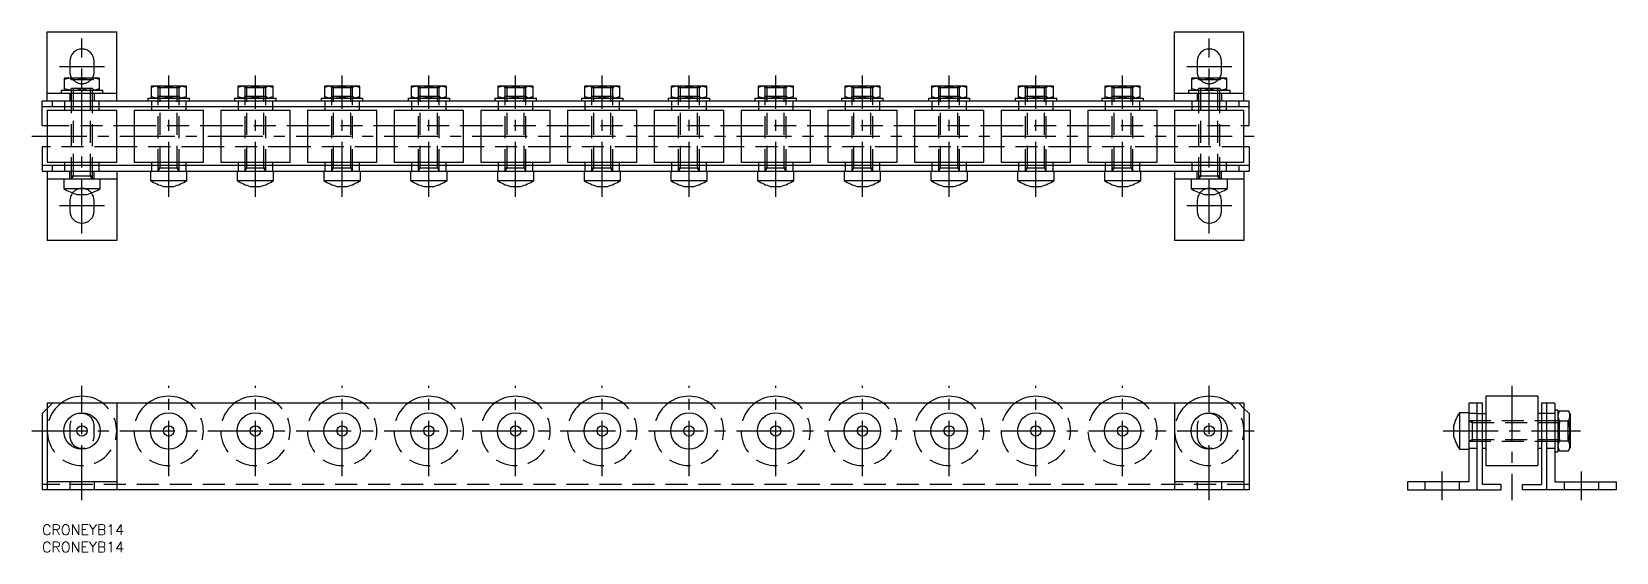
# Model space of a CAD drawing. Extents: x -3 to 454, y -8 to 142.
import ezdxf

# ---------------------------------------------------------------- set-up
doc = ezdxf.new("R2010")
doc.units = 0
doc.header["$LTSCALE"] = 0.5
doc.linetypes.add('CENTER', pattern=[50.8, 31.75, -6.35, 6.35, -6.35])
doc.linetypes.add('DASHED', pattern=[19.05, 12.7, -6.35])
for name, color, linetype in [('MSM_CENTER', 1, 'CENTER'), ('MSM_CONTINUOUS', 7, 'CONTINUOUS'), ('MSM_DASHED', 4, 'DASHED'), ('MSM_PART_NUMBER', 7, 'CONTINUOUS')]:
    doc.layers.add(name, color=color, linetype=linetype)
doc.styles.get("Standard").update_dxf_attribs({"font": 'txt.shx', "height": 3, "bigfont": 'bigfont.shx'})

# ---------------------------------------------------------------- blocks, each defined once
blk = doc.blocks.new('*U45')
at = {"layer": 'MSM_PART_NUMBER'}
blk.add_text('CRONEYB14', height=3, dxfattribs=at).set_placement((0, -3))
blk = doc.blocks.new('*U46')
at = {"layer": 'MSM_PART_NUMBER'}
blk.add_text('CRONEYB14', height=3, dxfattribs=at).set_placement((0, -8))

msp = doc.modelspace()

# ---------------------------------------------------------------- linework, layer by layer
at = {"layer": 'MSM_CENTER'}
for p, q in [((11.5, 83.91), (11.5, 140.11)), ((336.5, 83.91), (336.5, 140.11)), ((5, 132.11), (18, 132.11)), ((36.5, 94.51), (36.5, 129.51)), ((61.5, 94.51), (61.5, 129.51)), ((86.5, 94.51), (86.5, 129.51)), ((111.5, 94.51), (111.5, 129.51)), ((136.5, 94.51), (136.5, 129.51)), ((161.5, 94.51), (161.5, 129.51)), ((186.5, 94.51), (186.5, 129.51)), ((211.5, 94.51), (211.5, 129.51)), ((236.5, 94.51), (236.5, 129.51)), ((261.5, 94.51), (261.5, 129.51)), ((286.5, 94.51), (286.5, 129.51)), ((311.5, 94.51), (311.5, 129.51)), ((330, 132.11), (343, 132.11)), ((-3, 112.01), (351, 112.01)), ((18, 91.91), (5, 91.91)), ((343, 91.91), (330, 91.91)), ((11.5, 7), (11.5, 40)), ((36.5, 14), (36.5, 40)), ((61.5, 14), (61.5, 40)), ((86.5, 14), (86.5, 40)), ((111.5, 14), (111.5, 40)), ((136.5, 14), (136.5, 40)), ((161.5, 14), (161.5, 40)), ((186.5, 14), (186.5, 40)), ((211.5, 14), (211.5, 40)), ((236.5, 14), (236.5, 40)), ((261.5, 14), (261.5, 40)), ((286.5, 14), (286.5, 40)), ((311.5, 14), (311.5, 40)), ((336.5, 7), (336.5, 40)), ((423.74, 40), (423.74, 7)), ((-3, 27), (351, 27)), ((403.94, 27), (443.54, 27)), ((403.64, 7), (403.64, 15.3)), ((443.84, 7), (443.84, 15.3))]:
    msp.add_line(p, q, dxfattribs=at)
at = {"layer": 'MSM_CONTINUOUS'}
for p, q in [((1.5, 122.11), (1.5, 142.11)), ((1.5, 142.11), (21.5, 142.11)), ((21.5, 122.11), (21.5, 142.11)), ((326.5, 122.11), (326.5, 142.11)), ((326.5, 142.11), (346.5, 142.11)), ((346.5, 122.11), (346.5, 142.11)), ((8, 133.61), (8, 130.61)), ((15, 130.61), (15, 133.61)), ((333, 133.61), (333, 130.61)), ((340, 130.61), (340, 133.61)), ((6.6, 128.81), (6.5, 128.75)), ((6.5, 125.27), (6.5, 128.75)), ((6.6, 128.81), (16.4, 128.81)), ((11.5, 125.72), (11.5, 128.31)), ((16.5, 128.75), (16.4, 128.81)), ((16.5, 128.75), (16.5, 125.27)), ((331.6, 128.81), (331.5, 128.75)), ((331.5, 125.27), (331.5, 128.75)), ((331.6, 128.81), (341.4, 128.81)), ((336.5, 125.72), (336.5, 128.31)), ((341.5, 128.75), (341.4, 128.81)), ((341.5, 128.75), (341.5, 125.27)), ((1.5, 124.41), (21.5, 124.41)), ((5.5, 125.21), (5.5, 124.41)), ((5.5, 125.21), (17.5, 125.21)), ((6.5, 125.27), (6.6, 125.21)), ((16.4, 125.21), (16.5, 125.27)), ((17.5, 124.41), (17.5, 125.21)), ((31.6, 126.51), (31.5, 126.45)), ((31.5, 122.97), (31.5, 126.45)), ((31.6, 126.51), (41.4, 126.51)), ((36.5, 123.42), (36.5, 126.01)), ((41.5, 126.45), (41.4, 126.51)), ((41.5, 126.45), (41.5, 122.97)), ((56.6, 126.51), (56.5, 126.45)), ((56.5, 122.97), (56.5, 126.45)), ((56.6, 126.51), (66.4, 126.51)), ((61.5, 123.42), (61.5, 126.01)), ((66.5, 126.45), (66.4, 126.51)), ((66.5, 126.45), (66.5, 122.97)), ((81.6, 126.51), (81.5, 126.45)), ((81.5, 122.97), (81.5, 126.45)), ((81.6, 126.51), (91.4, 126.51)), ((86.5, 123.42), (86.5, 126.01)), ((91.5, 126.45), (91.4, 126.51)), ((91.5, 126.45), (91.5, 122.97)), ((106.6, 126.51), (106.5, 126.45)), ((106.5, 122.97), (106.5, 126.45)), ((106.6, 126.51), (116.4, 126.51)), ((111.5, 123.42), (111.5, 126.01)), ((116.5, 126.45), (116.4, 126.51)), ((116.5, 126.45), (116.5, 122.97)), ((131.6, 126.51), (131.5, 126.45)), ((131.5, 122.97), (131.5, 126.45)), ((131.6, 126.51), (141.4, 126.51)), ((136.5, 123.42), (136.5, 126.01)), ((141.5, 126.45), (141.4, 126.51)), ((141.5, 126.45), (141.5, 122.97)), ((156.6, 126.51), (156.5, 126.45)), ((156.5, 122.97), (156.5, 126.45)), ((156.6, 126.51), (166.4, 126.51)), ((161.5, 123.42), (161.5, 126.01)), ((166.5, 126.45), (166.4, 126.51)), ((166.5, 126.45), (166.5, 122.97)), ((181.6, 126.51), (181.5, 126.45)), ((181.5, 122.97), (181.5, 126.45)), ((181.6, 126.51), (191.4, 126.51)), ((186.5, 123.42), (186.5, 126.01)), ((191.5, 126.45), (191.4, 126.51)), ((191.5, 126.45), (191.5, 122.97)), ((206.6, 126.51), (206.5, 126.45)), ((206.5, 122.97), (206.5, 126.45)), ((206.6, 126.51), (216.4, 126.51)), ((211.5, 123.42), (211.5, 126.01)), ((216.5, 126.45), (216.4, 126.51)), ((216.5, 126.45), (216.5, 122.97)), ((231.6, 126.51), (231.5, 126.45)), ((231.5, 122.97), (231.5, 126.45)), ((231.6, 126.51), (241.4, 126.51)), ((236.5, 123.42), (236.5, 126.01)), ((241.5, 126.45), (241.4, 126.51)), ((241.5, 126.45), (241.5, 122.97)), ((256.6, 126.51), (256.5, 126.45)), ((256.5, 122.97), (256.5, 126.45)), ((256.6, 126.51), (266.4, 126.51)), ((261.5, 123.42), (261.5, 126.01)), ((266.5, 126.45), (266.4, 126.51)), ((266.5, 126.45), (266.5, 122.97)), ((281.6, 126.51), (281.5, 126.45)), ((281.5, 122.97), (281.5, 126.45)), ((281.6, 126.51), (291.4, 126.51)), ((286.5, 123.42), (286.5, 126.01)), ((291.5, 126.45), (291.4, 126.51)), ((291.5, 126.45), (291.5, 122.97)), ((306.6, 126.51), (306.5, 126.45)), ((306.5, 122.97), (306.5, 126.45)), ((306.6, 126.51), (316.4, 126.51)), ((311.5, 123.42), (311.5, 126.01)), ((316.5, 126.45), (316.4, 126.51)), ((316.5, 126.45), (316.5, 122.97)), ((326.5, 124.41), (346.5, 124.41)), ((330.5, 125.21), (330.5, 124.41)), ((330.5, 125.21), (342.5, 125.21)), ((331.5, 125.27), (331.6, 125.21)), ((341.4, 125.21), (341.5, 125.27)), ((342.5, 124.41), (342.5, 125.21)), ((0, 115.11), (0, 122.11)), ((348, 122.11), (0, 122.11)), ((0, 120.51), (348, 120.51)), ((1.5, 119.51), (1.5, 104.51)), ((1.5, 119.51), (21.5, 119.51)), ((3, 120.51), (3, 122.11)), ((6.5, 120.51), (6.5, 119.51)), ((16.5, 119.51), (16.5, 120.51)), ((21.5, 104.51), (21.5, 119.51)), ((26.5, 119.51), (26.5, 104.51)), ((26.5, 119.51), (46.5, 119.51)), ((30.5, 122.91), (30.5, 122.11)), ((30.5, 122.91), (42.5, 122.91)), ((31.5, 122.97), (31.6, 122.91)), ((31.5, 120.51), (31.5, 119.51)), ((41.4, 122.91), (41.5, 122.97)), ((41.5, 119.51), (41.5, 120.51)), ((42.5, 122.11), (42.5, 122.91)), ((46.5, 104.51), (46.5, 119.51)), ((51.5, 119.51), (51.5, 104.51)), ((51.5, 119.51), (71.5, 119.51)), ((55.5, 122.91), (55.5, 122.11)), ((55.5, 122.91), (67.5, 122.91)), ((56.5, 122.97), (56.6, 122.91)), ((56.5, 120.51), (56.5, 119.51)), ((66.4, 122.91), (66.5, 122.97)), ((66.5, 119.51), (66.5, 120.51)), ((67.5, 122.11), (67.5, 122.91)), ((71.5, 104.51), (71.5, 119.51)), ((76.5, 119.51), (76.5, 104.51)), ((76.5, 119.51), (96.5, 119.51)), ((80.5, 122.91), (80.5, 122.11)), ((80.5, 122.91), (92.5, 122.91)), ((81.5, 122.97), (81.6, 122.91)), ((81.5, 120.51), (81.5, 119.51)), ((91.4, 122.91), (91.5, 122.97)), ((91.5, 119.51), (91.5, 120.51)), ((92.5, 122.11), (92.5, 122.91)), ((96.5, 104.51), (96.5, 119.51)), ((101.5, 119.51), (101.5, 104.51)), ((101.5, 119.51), (121.5, 119.51)), ((105.5, 122.91), (105.5, 122.11)), ((105.5, 122.91), (117.5, 122.91)), ((106.5, 122.97), (106.6, 122.91)), ((106.5, 120.51), (106.5, 119.51)), ((116.4, 122.91), (116.5, 122.97)), ((116.5, 119.51), (116.5, 120.51)), ((117.5, 122.11), (117.5, 122.91)), ((121.5, 104.51), (121.5, 119.51)), ((126.5, 119.51), (126.5, 104.51)), ((126.5, 119.51), (146.5, 119.51)), ((130.5, 122.91), (130.5, 122.11)), ((130.5, 122.91), (142.5, 122.91)), ((131.5, 122.97), (131.6, 122.91)), ((131.5, 120.51), (131.5, 119.51)), ((141.4, 122.91), (141.5, 122.97)), ((141.5, 119.51), (141.5, 120.51)), ((142.5, 122.11), (142.5, 122.91)), ((146.5, 104.51), (146.5, 119.51)), ((151.5, 119.51), (151.5, 104.51)), ((151.5, 119.51), (171.5, 119.51)), ((155.5, 122.91), (155.5, 122.11)), ((155.5, 122.91), (167.5, 122.91)), ((156.5, 122.97), (156.6, 122.91)), ((156.5, 120.51), (156.5, 119.51)), ((166.4, 122.91), (166.5, 122.97)), ((166.5, 119.51), (166.5, 120.51)), ((167.5, 122.11), (167.5, 122.91)), ((171.5, 104.51), (171.5, 119.51)), ((176.5, 119.51), (176.5, 104.51)), ((176.5, 119.51), (196.5, 119.51)), ((180.5, 122.91), (180.5, 122.11)), ((180.5, 122.91), (192.5, 122.91)), ((181.5, 122.97), (181.6, 122.91)), ((181.5, 120.51), (181.5, 119.51)), ((191.4, 122.91), (191.5, 122.97)), ((191.5, 119.51), (191.5, 120.51)), ((192.5, 122.11), (192.5, 122.91)), ((196.5, 104.51), (196.5, 119.51)), ((201.5, 119.51), (201.5, 104.51)), ((201.5, 119.51), (221.5, 119.51)), ((205.5, 122.91), (205.5, 122.11)), ((205.5, 122.91), (217.5, 122.91)), ((206.5, 122.97), (206.6, 122.91)), ((206.5, 120.51), (206.5, 119.51)), ((216.4, 122.91), (216.5, 122.97)), ((216.5, 119.51), (216.5, 120.51)), ((217.5, 122.11), (217.5, 122.91)), ((221.5, 104.51), (221.5, 119.51)), ((226.5, 119.51), (226.5, 104.51)), ((226.5, 119.51), (246.5, 119.51)), ((230.5, 122.91), (230.5, 122.11)), ((230.5, 122.91), (242.5, 122.91)), ((231.5, 122.97), (231.6, 122.91)), ((231.5, 120.51), (231.5, 119.51)), ((241.4, 122.91), (241.5, 122.97)), ((241.5, 119.51), (241.5, 120.51)), ((242.5, 122.11), (242.5, 122.91)), ((246.5, 104.51), (246.5, 119.51)), ((251.5, 119.51), (251.5, 104.51)), ((251.5, 119.51), (271.5, 119.51)), ((255.5, 122.91), (255.5, 122.11)), ((255.5, 122.91), (267.5, 122.91)), ((256.5, 122.97), (256.6, 122.91)), ((256.5, 120.51), (256.5, 119.51)), ((266.4, 122.91), (266.5, 122.97)), ((266.5, 119.51), (266.5, 120.51)), ((267.5, 122.11), (267.5, 122.91)), ((271.5, 104.51), (271.5, 119.51)), ((276.5, 119.51), (276.5, 104.51)), ((276.5, 119.51), (296.5, 119.51)), ((280.5, 122.91), (280.5, 122.11)), ((280.5, 122.91), (292.5, 122.91)), ((281.5, 122.97), (281.6, 122.91)), ((281.5, 120.51), (281.5, 119.51)), ((291.4, 122.91), (291.5, 122.97)), ((291.5, 119.51), (291.5, 120.51)), ((292.5, 122.11), (292.5, 122.91)), ((296.5, 104.51), (296.5, 119.51)), ((301.5, 119.51), (301.5, 104.51)), ((301.5, 119.51), (321.5, 119.51)), ((305.5, 122.91), (305.5, 122.11)), ((305.5, 122.91), (317.5, 122.91)), ((306.5, 122.97), (306.6, 122.91)), ((306.5, 120.51), (306.5, 119.51)), ((316.4, 122.91), (316.5, 122.97)), ((316.5, 119.51), (316.5, 120.51)), ((317.5, 122.11), (317.5, 122.91)), ((321.5, 104.51), (321.5, 119.51)), ((326.5, 119.51), (326.5, 104.51)), ((326.5, 119.51), (346.5, 119.51)), ((331.5, 120.51), (331.5, 119.51)), ((341.5, 119.51), (341.5, 120.51)), ((345, 122.11), (345, 120.51)), ((346.5, 104.51), (346.5, 119.51)), ((348, 115.11), (348, 122.11)), ((0, 115.11), (1.5, 115.11)), ((21.5, 115.11), (26.5, 115.11)), ((46.5, 115.11), (51.5, 115.11)), ((71.5, 115.11), (76.5, 115.11)), ((96.5, 115.11), (101.5, 115.11)), ((121.5, 115.11), (126.5, 115.11)), ((146.5, 115.11), (151.5, 115.11)), ((171.5, 115.11), (176.5, 115.11)), ((196.5, 115.11), (201.5, 115.11)), ((221.5, 115.11), (226.5, 115.11)), ((246.5, 115.11), (251.5, 115.11)), ((271.5, 115.11), (276.5, 115.11)), ((296.5, 115.11), (301.5, 115.11)), ((321.5, 115.11), (326.5, 115.11)), ((346.5, 115.11), (348, 115.11)), ((0, 108.91), (0, 101.91)), ((1.5, 108.91), (0, 108.91)), ((26.5, 108.91), (21.5, 108.91)), ((51.5, 108.91), (46.5, 108.91)), ((76.5, 108.91), (71.5, 108.91)), ((101.5, 108.91), (96.5, 108.91)), ((126.5, 108.91), (121.5, 108.91)), ((151.5, 108.91), (146.5, 108.91)), ((176.5, 108.91), (171.5, 108.91)), ((201.5, 108.91), (196.5, 108.91)), ((226.5, 108.91), (221.5, 108.91)), ((251.5, 108.91), (246.5, 108.91)), ((276.5, 108.91), (271.5, 108.91)), ((301.5, 108.91), (296.5, 108.91)), ((326.5, 108.91), (321.5, 108.91)), ((348, 108.91), (346.5, 108.91)), ((348, 108.91), (348, 101.91)), ((348, 103.51), (0, 103.51)), ((0, 101.91), (348, 101.91)), ((1.5, 104.51), (21.5, 104.51)), ((1.5, 101.91), (1.5, 81.91)), ((3, 101.91), (3, 103.51)), ((6.5, 104.51), (6.5, 103.51)), ((16.5, 103.51), (16.5, 104.51)), ((21.5, 101.91), (21.5, 81.91)), ((26.5, 104.51), (46.5, 104.51)), ((31.25, 101.91), (31.25, 99.2)), ((31.5, 104.51), (31.5, 103.51)), ((41.5, 103.51), (41.5, 104.51)), ((41.75, 99.2), (41.75, 101.91)), ((51.5, 104.51), (71.5, 104.51)), ((56.25, 101.91), (56.25, 99.2)), ((56.5, 104.51), (56.5, 103.51)), ((66.5, 103.51), (66.5, 104.51)), ((66.75, 99.2), (66.75, 101.91)), ((76.5, 104.51), (96.5, 104.51)), ((81.25, 101.91), (81.25, 99.2)), ((81.5, 104.51), (81.5, 103.51)), ((91.5, 103.51), (91.5, 104.51)), ((91.75, 99.2), (91.75, 101.91)), ((101.5, 104.51), (121.5, 104.51)), ((106.25, 101.91), (106.25, 99.2)), ((106.5, 104.51), (106.5, 103.51)), ((116.5, 103.51), (116.5, 104.51)), ((116.75, 99.2), (116.75, 101.91)), ((126.5, 104.51), (146.5, 104.51)), ((131.25, 101.91), (131.25, 99.2)), ((131.5, 104.51), (131.5, 103.51)), ((141.5, 103.51), (141.5, 104.51)), ((141.75, 99.2), (141.75, 101.91)), ((151.5, 104.51), (171.5, 104.51)), ((156.25, 101.91), (156.25, 99.2)), ((156.5, 104.51), (156.5, 103.51)), ((166.5, 103.51), (166.5, 104.51)), ((166.75, 99.2), (166.75, 101.91)), ((176.5, 104.51), (196.5, 104.51)), ((181.25, 101.91), (181.25, 99.2)), ((181.5, 104.51), (181.5, 103.51)), ((191.5, 103.51), (191.5, 104.51)), ((191.75, 99.2), (191.75, 101.91)), ((201.5, 104.51), (221.5, 104.51)), ((206.25, 101.91), (206.25, 99.2)), ((206.5, 104.51), (206.5, 103.51)), ((216.5, 103.51), (216.5, 104.51)), ((216.75, 99.2), (216.75, 101.91)), ((226.5, 104.51), (246.5, 104.51)), ((231.25, 101.91), (231.25, 99.2)), ((231.5, 104.51), (231.5, 103.51)), ((241.5, 103.51), (241.5, 104.51)), ((241.75, 99.2), (241.75, 101.91)), ((251.5, 104.51), (271.5, 104.51)), ((256.25, 101.91), (256.25, 99.2)), ((256.5, 104.51), (256.5, 103.51)), ((266.5, 103.51), (266.5, 104.51)), ((266.75, 99.2), (266.75, 101.91)), ((276.5, 104.51), (296.5, 104.51)), ((281.25, 101.91), (281.25, 99.2)), ((281.5, 104.51), (281.5, 103.51)), ((291.5, 103.51), (291.5, 104.51)), ((291.75, 99.2), (291.75, 101.91)), ((301.5, 104.51), (321.5, 104.51)), ((306.25, 101.91), (306.25, 99.2)), ((306.5, 104.51), (306.5, 103.51)), ((316.5, 103.51), (316.5, 104.51)), ((316.75, 99.2), (316.75, 101.91)), ((326.5, 104.51), (346.5, 104.51)), ((326.5, 101.91), (326.5, 81.91)), ((331.5, 104.51), (331.5, 103.51)), ((341.5, 103.51), (341.5, 104.51)), ((345, 103.51), (345, 101.91)), ((346.5, 101.91), (346.5, 81.91)), ((21.5, 99.61), (1.5, 99.61)), ((6.25, 99.61), (6.25, 96.9)), ((6.25, 96.9), (16.75, 96.9)), ((16.75, 96.9), (16.75, 99.61)), ((31.25, 99.2), (41.75, 99.2)), ((35.01, 97.51), (37.99, 97.51)), ((56.25, 99.2), (66.75, 99.2)), ((60.01, 97.51), (62.99, 97.51)), ((81.25, 99.2), (91.75, 99.2)), ((85.01, 97.51), (87.99, 97.51)), ((106.25, 99.2), (116.75, 99.2)), ((110.01, 97.51), (112.99, 97.51)), ((131.25, 99.2), (141.75, 99.2)), ((135.01, 97.51), (137.99, 97.51)), ((156.25, 99.2), (166.75, 99.2)), ((160.01, 97.51), (162.99, 97.51)), ((181.25, 99.2), (191.75, 99.2)), ((185.01, 97.51), (187.99, 97.51)), ((206.25, 99.2), (216.75, 99.2)), ((210.01, 97.51), (212.99, 97.51)), ((231.25, 99.2), (241.75, 99.2)), ((235.01, 97.51), (237.99, 97.51)), ((256.25, 99.2), (266.75, 99.2)), ((260.01, 97.51), (262.99, 97.51)), ((281.25, 99.2), (291.75, 99.2)), ((285.01, 97.51), (287.99, 97.51)), ((306.25, 99.2), (316.75, 99.2)), ((310.01, 97.51), (312.99, 97.51)), ((346.5, 99.61), (326.5, 99.61)), ((331.25, 99.61), (331.25, 96.9)), ((331.25, 96.9), (341.75, 96.9)), ((341.75, 96.9), (341.75, 99.61)), ((8, 93.41), (8, 90.41)), ((10.01, 95.21), (12.99, 95.21)), ((15, 90.41), (15, 93.41)), ((333, 93.41), (333, 90.41)), ((335.01, 95.21), (337.99, 95.21)), ((340, 90.41), (340, 93.41)), ((21.5, 81.91), (1.5, 81.91)), ((346.5, 81.91), (326.5, 81.91)), ((416.24, 37), (416.24, 17)), ((431.24, 37), (416.24, 37)), ((431.24, 37), (431.24, 17)), ((0, 32), (1.5, 33.5)), ((0, 32), (0, 10)), ((1.5, 35), (1.5, 10)), ((346.5, 35), (1.5, 35)), ((21.5, 35), (21.5, 10)), ((326.5, 35), (326.5, 10)), ((346.5, 35), (346.5, 10)), ((346.5, 33.5), (348, 32)), ((348, 32), (348, 10)), ((408.63, 32.25), (408.63, 21.75)), ((411.34, 32.25), (408.63, 32.25)), ((415.24, 35), (411.34, 35)), ((411.34, 35), (411.34, 12.3)), ((413.64, 35), (413.64, 10)), ((413.64, 32), (416.24, 32)), ((415.24, 11.6), (415.24, 35)), ((433.84, 32), (431.24, 32)), ((432.24, 35), (432.24, 11.6)), ((436.14, 35), (432.24, 35)), ((433.84, 10), (433.84, 35)), ((436.14, 35), (436.14, 12.3)), ((436.94, 33), (436.14, 33)), ((436.94, 33), (436.94, 21)), ((437.44, 32.77), (436.94, 31.9)), ((437.44, 32.77), (440.03, 32.77)), ((440.54, 31.9), (440.03, 32.77)), ((406.94, 28.49), (406.94, 25.51)), ((437.44, 29.89), (440.03, 29.89)), ((440.54, 31.9), (440.54, 22.1)), ((437.44, 24.11), (440.03, 24.11)), ((408.63, 21.75), (411.34, 21.75)), ((415.24, 22), (416.24, 22)), ((431.24, 22), (432.24, 22)), ((436.14, 21), (436.94, 21)), ((436.94, 22.1), (437.44, 21.23)), ((437.44, 21.23), (440.03, 21.23)), ((440.03, 21.23), (440.54, 22.1)), ((416.24, 17), (431.24, 17)), ((348, 10), (0, 10)), ((21.5, 12.3), (1.5, 12.3)), ((346.5, 12.3), (326.5, 12.3)), ((411.34, 12.3), (393.64, 12.3)), ((393.64, 12.3), (393.64, 10)), ((393.64, 10), (420.64, 10)), ((420.64, 11.6), (415.24, 11.6)), ((420.64, 10), (420.64, 11.6)), ((426.84, 11.6), (432.24, 11.6)), ((426.84, 10), (426.84, 11.6)), ((453.84, 10), (426.84, 10)), ((436.14, 12.3), (453.84, 12.3)), ((453.84, 12.3), (453.84, 10))]:
    msp.add_line(p, q, dxfattribs=at)
for centre, radius in [((11.5, 27), 5.25), ((36.5, 27), 5.25), ((61.5, 27), 5.25), ((86.5, 27), 5.25), ((111.5, 27), 5.25), ((136.5, 27), 5.25), ((161.5, 27), 5.25), ((186.5, 27), 5.25), ((211.5, 27), 5.25), ((236.5, 27), 5.25), ((261.5, 27), 5.25), ((286.5, 27), 5.25), ((311.5, 27), 5.25), ((336.5, 27), 5.25), ((11.5, 27), 1.49), ((36.5, 27), 1.49), ((61.5, 27), 1.49), ((86.5, 27), 1.49), ((111.5, 27), 1.49), ((136.5, 27), 1.49), ((161.5, 27), 1.49), ((186.5, 27), 1.49), ((211.5, 27), 1.49), ((236.5, 27), 1.49), ((261.5, 27), 1.49), ((286.5, 27), 1.49), ((311.5, 27), 1.49), ((336.5, 27), 1.49)]:
    msp.add_circle(centre, radius, dxfattribs=at)
for centre, radius, start, end in [((11.5, 133.61), 3.5, 0, 180), ((336.5, 133.61), 3.5, 0, 180), ((9, 121.38), 7.37, 70.1592, 109.8408), ((11.5, 130.61), 3.5, 180, 210.9497), ((14, 121.38), 7.37, 70.1592, 109.8408), ((11.5, 130.61), 3.5, 329.0503, 0), ((334, 121.38), 7.37, 70.1592, 109.8408), ((336.5, 130.61), 3.5, 180, 210.9497), ((339, 121.38), 7.37, 70.1592, 109.8408), ((336.5, 130.61), 3.5, 329.0503, 0), ((9, 132.64), 7.37, 250.1592, 289.8408), ((14, 132.64), 7.37, 250.1592, 289.8408), ((34, 119.08), 7.37, 70.1592, 109.8408), ((34, 130.34), 7.37, 250.1592, 289.8408), ((39, 119.08), 7.37, 70.1592, 109.8408), ((39, 130.34), 7.37, 250.1592, 289.8408), ((59, 119.08), 7.37, 70.1592, 109.8408), ((59, 130.34), 7.37, 250.1592, 289.8408), ((64, 119.08), 7.37, 70.1592, 109.8408), ((64, 130.34), 7.37, 250.1592, 289.8408), ((84, 119.08), 7.37, 70.1592, 109.8408), ((84, 130.34), 7.37, 250.1592, 289.8408), ((89, 119.08), 7.37, 70.1592, 109.8408), ((89, 130.34), 7.37, 250.1592, 289.8408), ((109, 119.08), 7.37, 70.1592, 109.8408), ((109, 130.34), 7.37, 250.1592, 289.8408), ((114, 119.08), 7.37, 70.1592, 109.8408), ((114, 130.34), 7.37, 250.1592, 289.8408), ((134, 119.08), 7.37, 70.1592, 109.8408), ((134, 130.34), 7.37, 250.1592, 289.8408), ((139, 119.08), 7.37, 70.1592, 109.8408), ((139, 130.34), 7.37, 250.1592, 289.8408), ((159, 119.08), 7.37, 70.1592, 109.8408), ((159, 130.34), 7.37, 250.1592, 289.8408), ((164, 119.08), 7.37, 70.1592, 109.8408), ((164, 130.34), 7.37, 250.1592, 289.8408), ((184, 119.08), 7.37, 70.1592, 109.8408), ((184, 130.34), 7.37, 250.1592, 289.8408), ((189, 119.08), 7.37, 70.1592, 109.8408), ((189, 130.34), 7.37, 250.1592, 289.8408), ((209, 119.08), 7.37, 70.1592, 109.8408), ((209, 130.34), 7.37, 250.1592, 289.8408), ((214, 119.08), 7.37, 70.1592, 109.8408), ((214, 130.34), 7.37, 250.1592, 289.8408), ((234, 119.08), 7.37, 70.1592, 109.8408), ((234, 130.34), 7.37, 250.1592, 289.8408), ((239, 119.08), 7.37, 70.1592, 109.8408), ((239, 130.34), 7.37, 250.1592, 289.8408), ((259, 119.08), 7.37, 70.1592, 109.8408), ((259, 130.34), 7.37, 250.1592, 289.8408), ((264, 119.08), 7.37, 70.1592, 109.8408), ((264, 130.34), 7.37, 250.1592, 289.8408), ((284, 119.08), 7.37, 70.1592, 109.8408), ((284, 130.34), 7.37, 250.1592, 289.8408), ((289, 119.08), 7.37, 70.1592, 109.8408), ((289, 130.34), 7.37, 250.1592, 289.8408), ((309, 119.08), 7.37, 70.1592, 109.8408), ((309, 130.34), 7.37, 250.1592, 289.8408), ((314, 119.08), 7.37, 70.1592, 109.8408), ((314, 130.34), 7.37, 250.1592, 289.8408), ((334, 132.64), 7.37, 250.1592, 289.8408), ((339, 132.64), 7.37, 250.1592, 289.8408), ((13.04, 106.95), 12.12, 235.9445, 255.5214), ((9.96, 106.95), 12.12, 284.4786, 304.0555), ((38.04, 109.25), 12.12, 235.9445, 255.5214), ((34.96, 109.25), 12.12, 284.4786, 304.0555), ((63.04, 109.25), 12.12, 235.9445, 255.5214), ((59.96, 109.25), 12.12, 284.4786, 304.0555), ((88.04, 109.25), 12.12, 235.9445, 255.5214), ((84.96, 109.25), 12.12, 284.4786, 304.0555), ((113.04, 109.25), 12.12, 235.9445, 255.5214), ((109.96, 109.25), 12.12, 284.4786, 304.0555), ((138.04, 109.25), 12.12, 235.9445, 255.5214), ((134.96, 109.25), 12.12, 284.4786, 304.0555), ((163.04, 109.25), 12.12, 235.9445, 255.5214), ((159.96, 109.25), 12.12, 284.4786, 304.0555), ((188.04, 109.25), 12.12, 235.9445, 255.5214), ((184.96, 109.25), 12.12, 284.4786, 304.0555), ((213.04, 109.25), 12.12, 235.9445, 255.5214), ((209.96, 109.25), 12.12, 284.4786, 304.0555), ((238.04, 109.25), 12.12, 235.9445, 255.5214), ((234.96, 109.25), 12.12, 284.4786, 304.0555), ((263.04, 109.25), 12.12, 235.9445, 255.5214), ((259.96, 109.25), 12.12, 284.4786, 304.0555), ((288.04, 109.25), 12.12, 235.9445, 255.5214), ((284.96, 109.25), 12.12, 284.4786, 304.0555), ((313.04, 109.25), 12.12, 235.9445, 255.5214), ((309.96, 109.25), 12.12, 284.4786, 304.0555), ((338.04, 106.95), 12.12, 235.9445, 255.5214), ((334.96, 106.95), 12.12, 284.4786, 304.0555), ((11.5, 93.41), 3.5, 141.2477, 180), ((11.5, 93.41), 3.5, 0, 38.7523), ((336.5, 93.41), 3.5, 141.2477, 180), ((336.5, 93.41), 3.5, 0, 38.7523), ((11.5, 90.41), 3.5, 180, 0), ((336.5, 90.41), 3.5, 180, 0), ((11.5, 27), 10, 53.1301, 126.8699), ((36.5, 27), 10, 53.1301, 126.8699), ((61.5, 27), 10, 53.1301, 126.8699), ((86.5, 27), 10, 53.1301, 126.8699), ((111.5, 27), 10, 53.1301, 126.8699), ((136.5, 27), 10, 53.1301, 126.8699), ((161.5, 27), 10, 53.1301, 126.8699), ((186.5, 27), 10, 53.1301, 126.8699), ((211.5, 27), 10, 53.1301, 126.8699), ((236.5, 27), 10, 53.1301, 126.8699), ((261.5, 27), 10, 53.1301, 126.8699), ((286.5, 27), 10, 53.1301, 126.8699), ((311.5, 27), 10, 53.1301, 126.8699), ((336.5, 27), 10, 53.1301, 126.8699), ((418.67, 25.46), 12.12, 145.9445, 165.5214), ((439.55, 31.33), 2.56, 154.3574, 214.3573), ((437.92, 31.33), 2.56, 325.6427, 25.6426), ((446.6, 27), 9.61, 162.5124, 197.4876), ((430.87, 27), 9.61, 342.5124, 17.4876), ((418.67, 28.54), 12.12, 194.4786, 214.0555), ((439.55, 22.67), 2.56, 145.6427, 205.6426), ((437.92, 22.67), 2.56, 334.3574, 34.3573)]:
    msp.add_arc(centre, radius, start, end, dxfattribs=at)
at = {"layer": 'MSM_DASHED'}
for p, q in [((7.96, 128.81), (8.5, 128.27)), ((9.04, 128.81), (8.5, 128.27)), ((14.5, 128.27), (8.5, 128.27)), ((8.5, 99.61), (8.5, 128.27)), ((9.04, 100.55), (9.04, 128.81)), ((13.96, 128.81), (14.5, 128.27)), ((13.96, 100.55), (13.96, 128.81)), ((15.04, 128.81), (14.5, 128.27)), ((14.5, 99.61), (14.5, 128.27)), ((332.96, 128.81), (333.5, 128.27)), ((334.04, 128.81), (333.5, 128.27)), ((333.5, 99.61), (333.5, 128.27)), ((339.5, 128.27), (333.5, 128.27)), ((334.04, 100.55), (334.04, 128.81)), ((338.96, 100.55), (338.96, 128.81)), ((338.96, 128.81), (339.5, 128.27)), ((340.04, 128.81), (339.5, 128.27)), ((339.5, 99.61), (339.5, 128.27)), ((7.96, 125.21), (8.5, 125.75)), ((8, 124.41), (8, 122.11)), ((14.5, 125.75), (8.5, 125.75)), ((15.04, 125.21), (14.5, 125.75)), ((15, 124.41), (15, 122.11)), ((32.96, 126.51), (33.5, 125.97)), ((32.96, 122.91), (33.5, 123.45)), ((34.04, 126.51), (33.5, 125.97)), ((39.5, 125.97), (33.5, 125.97)), ((33.5, 101.91), (33.5, 125.97)), ((39.5, 123.45), (33.5, 123.45)), ((34.04, 102.85), (34.04, 126.51)), ((38.96, 126.51), (39.5, 125.97)), ((38.96, 102.85), (38.96, 126.51)), ((40.04, 126.51), (39.5, 125.97)), ((39.5, 101.91), (39.5, 125.97)), ((40.04, 122.91), (39.5, 123.45)), ((57.96, 126.51), (58.5, 125.97)), ((57.96, 122.91), (58.5, 123.45)), ((59.04, 126.51), (58.5, 125.97)), ((64.5, 125.97), (58.5, 125.97)), ((58.5, 101.91), (58.5, 125.97)), ((64.5, 123.45), (58.5, 123.45)), ((59.04, 102.85), (59.04, 126.51)), ((63.96, 126.51), (64.5, 125.97)), ((63.96, 102.85), (63.96, 126.51)), ((65.04, 126.51), (64.5, 125.97)), ((64.5, 101.91), (64.5, 125.97)), ((65.04, 122.91), (64.5, 123.45)), ((82.96, 126.51), (83.5, 125.97)), ((82.96, 122.91), (83.5, 123.45)), ((84.04, 126.51), (83.5, 125.97)), ((89.5, 125.97), (83.5, 125.97)), ((83.5, 101.91), (83.5, 125.97)), ((89.5, 123.45), (83.5, 123.45)), ((84.04, 102.85), (84.04, 126.51)), ((88.96, 126.51), (89.5, 125.97)), ((88.96, 102.85), (88.96, 126.51)), ((90.04, 126.51), (89.5, 125.97)), ((89.5, 101.91), (89.5, 125.97)), ((90.04, 122.91), (89.5, 123.45)), ((107.96, 126.51), (108.5, 125.97)), ((107.96, 122.91), (108.5, 123.45)), ((109.04, 126.51), (108.5, 125.97)), ((114.5, 125.97), (108.5, 125.97)), ((108.5, 101.91), (108.5, 125.97)), ((114.5, 123.45), (108.5, 123.45)), ((109.04, 102.85), (109.04, 126.51)), ((113.96, 126.51), (114.5, 125.97)), ((113.96, 102.85), (113.96, 126.51)), ((115.04, 126.51), (114.5, 125.97)), ((114.5, 101.91), (114.5, 125.97)), ((115.04, 122.91), (114.5, 123.45)), ((132.96, 126.51), (133.5, 125.97)), ((132.96, 122.91), (133.5, 123.45)), ((134.04, 126.51), (133.5, 125.97)), ((139.5, 125.97), (133.5, 125.97)), ((133.5, 101.91), (133.5, 125.97)), ((139.5, 123.45), (133.5, 123.45)), ((134.04, 102.85), (134.04, 126.51)), ((138.96, 126.51), (139.5, 125.97)), ((138.96, 102.85), (138.96, 126.51)), ((140.04, 126.51), (139.5, 125.97)), ((139.5, 101.91), (139.5, 125.97)), ((140.04, 122.91), (139.5, 123.45)), ((157.96, 126.51), (158.5, 125.97)), ((157.96, 122.91), (158.5, 123.45)), ((159.04, 126.51), (158.5, 125.97)), ((164.5, 125.97), (158.5, 125.97)), ((158.5, 101.91), (158.5, 125.97)), ((164.5, 123.45), (158.5, 123.45)), ((159.04, 102.85), (159.04, 126.51)), ((163.96, 126.51), (164.5, 125.97)), ((163.96, 102.85), (163.96, 126.51)), ((165.04, 126.51), (164.5, 125.97)), ((164.5, 101.91), (164.5, 125.97)), ((165.04, 122.91), (164.5, 123.45)), ((182.96, 126.51), (183.5, 125.97)), ((182.96, 122.91), (183.5, 123.45)), ((184.04, 126.51), (183.5, 125.97)), ((189.5, 125.97), (183.5, 125.97)), ((183.5, 101.91), (183.5, 125.97)), ((189.5, 123.45), (183.5, 123.45)), ((184.04, 102.85), (184.04, 126.51)), ((188.96, 126.51), (189.5, 125.97)), ((188.96, 102.85), (188.96, 126.51)), ((190.04, 126.51), (189.5, 125.97)), ((189.5, 101.91), (189.5, 125.97)), ((190.04, 122.91), (189.5, 123.45)), ((207.96, 126.51), (208.5, 125.97)), ((207.96, 122.91), (208.5, 123.45)), ((209.04, 126.51), (208.5, 125.97)), ((214.5, 125.97), (208.5, 125.97)), ((208.5, 101.91), (208.5, 125.97)), ((214.5, 123.45), (208.5, 123.45)), ((209.04, 102.85), (209.04, 126.51)), ((213.96, 126.51), (214.5, 125.97)), ((213.96, 102.85), (213.96, 126.51)), ((215.04, 126.51), (214.5, 125.97)), ((214.5, 101.91), (214.5, 125.97)), ((215.04, 122.91), (214.5, 123.45)), ((232.96, 126.51), (233.5, 125.97)), ((232.96, 122.91), (233.5, 123.45)), ((234.04, 126.51), (233.5, 125.97)), ((239.5, 125.97), (233.5, 125.97)), ((233.5, 101.91), (233.5, 125.97)), ((239.5, 123.45), (233.5, 123.45)), ((234.04, 102.85), (234.04, 126.51)), ((238.96, 126.51), (239.5, 125.97)), ((238.96, 102.85), (238.96, 126.51)), ((240.04, 126.51), (239.5, 125.97)), ((239.5, 101.91), (239.5, 125.97)), ((240.04, 122.91), (239.5, 123.45)), ((257.96, 126.51), (258.5, 125.97)), ((257.96, 122.91), (258.5, 123.45)), ((259.04, 126.51), (258.5, 125.97)), ((264.5, 125.97), (258.5, 125.97)), ((258.5, 101.91), (258.5, 125.97)), ((264.5, 123.45), (258.5, 123.45)), ((259.04, 102.85), (259.04, 126.51)), ((263.96, 126.51), (264.5, 125.97)), ((263.96, 102.85), (263.96, 126.51)), ((265.04, 126.51), (264.5, 125.97)), ((264.5, 101.91), (264.5, 125.97)), ((265.04, 122.91), (264.5, 123.45)), ((282.96, 126.51), (283.5, 125.97)), ((282.96, 122.91), (283.5, 123.45)), ((284.04, 126.51), (283.5, 125.97)), ((289.5, 125.97), (283.5, 125.97)), ((283.5, 101.91), (283.5, 125.97)), ((289.5, 123.45), (283.5, 123.45)), ((284.04, 102.85), (284.04, 126.51)), ((288.96, 126.51), (289.5, 125.97)), ((288.96, 102.85), (288.96, 126.51)), ((290.04, 126.51), (289.5, 125.97)), ((289.5, 101.91), (289.5, 125.97)), ((290.04, 122.91), (289.5, 123.45)), ((307.96, 126.51), (308.5, 125.97)), ((307.96, 122.91), (308.5, 123.45)), ((309.04, 126.51), (308.5, 125.97)), ((314.5, 125.97), (308.5, 125.97)), ((308.5, 101.91), (308.5, 125.97)), ((314.5, 123.45), (308.5, 123.45)), ((309.04, 102.85), (309.04, 126.51)), ((313.96, 126.51), (314.5, 125.97)), ((313.96, 102.85), (313.96, 126.51)), ((315.04, 126.51), (314.5, 125.97)), ((314.5, 101.91), (314.5, 125.97)), ((315.04, 122.91), (314.5, 123.45)), ((332.96, 125.21), (333.5, 125.75)), ((333, 124.41), (333, 122.11)), ((339.5, 125.75), (333.5, 125.75)), ((340.04, 125.21), (339.5, 125.75)), ((340, 124.41), (340, 122.11)), ((6.5, 122.11), (6.5, 120.51)), ((16.5, 120.51), (16.5, 122.11)), ((31.5, 122.11), (31.5, 120.51)), ((41.5, 120.51), (41.5, 122.11)), ((56.5, 122.11), (56.5, 120.51)), ((66.5, 120.51), (66.5, 122.11)), ((81.5, 122.11), (81.5, 120.51)), ((91.5, 120.51), (91.5, 122.11)), ((106.5, 122.11), (106.5, 120.51)), ((116.5, 120.51), (116.5, 122.11)), ((131.5, 122.11), (131.5, 120.51)), ((141.5, 120.51), (141.5, 122.11)), ((156.5, 122.11), (156.5, 120.51)), ((166.5, 120.51), (166.5, 122.11)), ((181.5, 122.11), (181.5, 120.51)), ((191.5, 120.51), (191.5, 122.11)), ((206.5, 122.11), (206.5, 120.51)), ((216.5, 120.51), (216.5, 122.11)), ((231.5, 122.11), (231.5, 120.51)), ((241.5, 120.51), (241.5, 122.11)), ((256.5, 122.11), (256.5, 120.51)), ((266.5, 120.51), (266.5, 122.11)), ((281.5, 122.11), (281.5, 120.51)), ((291.5, 120.51), (291.5, 122.11)), ((306.5, 122.11), (306.5, 120.51)), ((316.5, 120.51), (316.5, 122.11)), ((331.5, 122.11), (331.5, 120.51)), ((341.5, 120.51), (341.5, 122.11)), ((1.5, 115.11), (21.5, 115.11)), ((26.5, 115.11), (46.5, 115.11)), ((51.5, 115.11), (71.5, 115.11)), ((76.5, 115.11), (96.5, 115.11)), ((101.5, 115.11), (121.5, 115.11)), ((126.5, 115.11), (146.5, 115.11)), ((151.5, 115.11), (171.5, 115.11)), ((176.5, 115.11), (196.5, 115.11)), ((201.5, 115.11), (221.5, 115.11)), ((226.5, 115.11), (246.5, 115.11)), ((251.5, 115.11), (271.5, 115.11)), ((276.5, 115.11), (296.5, 115.11)), ((301.5, 115.11), (321.5, 115.11)), ((326.5, 115.11), (346.5, 115.11)), ((21.5, 108.91), (1.5, 108.91)), ((46.5, 108.91), (26.5, 108.91)), ((71.5, 108.91), (51.5, 108.91)), ((96.5, 108.91), (76.5, 108.91)), ((121.5, 108.91), (101.5, 108.91)), ((146.5, 108.91), (126.5, 108.91)), ((171.5, 108.91), (151.5, 108.91)), ((196.5, 108.91), (176.5, 108.91)), ((221.5, 108.91), (201.5, 108.91)), ((246.5, 108.91), (226.5, 108.91)), ((271.5, 108.91), (251.5, 108.91)), ((296.5, 108.91), (276.5, 108.91)), ((321.5, 108.91), (301.5, 108.91)), ((346.5, 108.91), (326.5, 108.91)), ((6.5, 103.51), (6.5, 101.91)), ((8, 99.61), (8, 101.91)), ((8.5, 100.55), (14.5, 100.55)), ((8.5, 99.61), (9.04, 100.55)), ((14.5, 99.61), (13.96, 100.55)), ((15, 99.61), (15, 101.91)), ((16.5, 101.91), (16.5, 103.51)), ((31.5, 103.51), (31.5, 101.91)), ((33.5, 102.85), (39.5, 102.85)), ((33.5, 101.91), (34.04, 102.85)), ((39.5, 101.91), (38.96, 102.85)), ((41.5, 101.91), (41.5, 103.51)), ((56.5, 103.51), (56.5, 101.91)), ((58.5, 102.85), (64.5, 102.85)), ((58.5, 101.91), (59.04, 102.85)), ((64.5, 101.91), (63.96, 102.85)), ((66.5, 101.91), (66.5, 103.51)), ((81.5, 103.51), (81.5, 101.91)), ((83.5, 102.85), (89.5, 102.85)), ((83.5, 101.91), (84.04, 102.85)), ((89.5, 101.91), (88.96, 102.85)), ((91.5, 101.91), (91.5, 103.51)), ((106.5, 103.51), (106.5, 101.91)), ((108.5, 102.85), (114.5, 102.85)), ((108.5, 101.91), (109.04, 102.85)), ((114.5, 101.91), (113.96, 102.85)), ((116.5, 101.91), (116.5, 103.51)), ((131.5, 103.51), (131.5, 101.91)), ((133.5, 102.85), (139.5, 102.85)), ((133.5, 101.91), (134.04, 102.85)), ((139.5, 101.91), (138.96, 102.85)), ((141.5, 101.91), (141.5, 103.51)), ((156.5, 103.51), (156.5, 101.91)), ((158.5, 102.85), (164.5, 102.85)), ((158.5, 101.91), (159.04, 102.85)), ((164.5, 101.91), (163.96, 102.85)), ((166.5, 101.91), (166.5, 103.51)), ((181.5, 103.51), (181.5, 101.91)), ((183.5, 102.85), (189.5, 102.85)), ((183.5, 101.91), (184.04, 102.85)), ((189.5, 101.91), (188.96, 102.85)), ((191.5, 101.91), (191.5, 103.51)), ((206.5, 103.51), (206.5, 101.91)), ((208.5, 102.85), (214.5, 102.85)), ((208.5, 101.91), (209.04, 102.85)), ((214.5, 101.91), (213.96, 102.85)), ((216.5, 101.91), (216.5, 103.51)), ((231.5, 103.51), (231.5, 101.91)), ((233.5, 102.85), (239.5, 102.85)), ((233.5, 101.91), (234.04, 102.85)), ((239.5, 101.91), (238.96, 102.85)), ((241.5, 101.91), (241.5, 103.51)), ((256.5, 103.51), (256.5, 101.91)), ((258.5, 102.85), (264.5, 102.85)), ((258.5, 101.91), (259.04, 102.85)), ((264.5, 101.91), (263.96, 102.85)), ((266.5, 101.91), (266.5, 103.51)), ((281.5, 103.51), (281.5, 101.91)), ((283.5, 102.85), (289.5, 102.85)), ((283.5, 101.91), (284.04, 102.85)), ((289.5, 101.91), (288.96, 102.85)), ((291.5, 101.91), (291.5, 103.51)), ((306.5, 103.51), (306.5, 101.91)), ((308.5, 102.85), (314.5, 102.85)), ((308.5, 101.91), (309.04, 102.85)), ((314.5, 101.91), (313.96, 102.85)), ((316.5, 101.91), (316.5, 103.51)), ((331.5, 103.51), (331.5, 101.91)), ((333, 99.61), (333, 101.91)), ((333.5, 99.61), (334.04, 100.55)), ((333.5, 100.55), (339.5, 100.55)), ((339.5, 99.61), (338.96, 100.55)), ((340, 99.61), (340, 101.91)), ((341.5, 101.91), (341.5, 103.51)), ((1.5, 33.5), (3, 35)), ((345, 35), (346.5, 33.5)), ((413.64, 32), (411.34, 32)), ((436.14, 32), (433.84, 32)), ((8, 28.5), (8, 25.5)), ((15, 25.5), (15, 28.5)), ((333, 28.5), (333, 25.5)), ((340, 25.5), (340, 28.5)), ((411.34, 30), (440, 30)), ((411.34, 30), (412.27, 29.46)), ((412.27, 30), (412.27, 24)), ((412.27, 29.46), (440.54, 29.46)), ((436.94, 30.54), (437.48, 30)), ((437.48, 24), (437.48, 30)), ((440.54, 30.54), (440, 30)), ((440, 24), (440, 30)), ((440.54, 29.46), (440, 30)), ((411.34, 24), (412.27, 24.54)), ((411.34, 24), (440, 24)), ((412.27, 24.54), (440.54, 24.54)), ((436.94, 23.46), (437.48, 24)), ((440.54, 24.54), (440, 24)), ((440.54, 23.46), (440, 24)), ((411.34, 22), (413.64, 22)), ((433.84, 22), (436.14, 22)), ((348, 11.6), (0, 11.6)), ((8, 12.3), (8, 10)), ((15, 12.3), (15, 10)), ((333, 12.3), (333, 10)), ((340, 12.3), (340, 10)), ((398.64, 12.3), (398.64, 10)), ((408.64, 10), (408.64, 12.3)), ((438.84, 12.3), (438.84, 10)), ((448.84, 10), (448.84, 12.3))]:
    msp.add_line(p, q, dxfattribs=at)
for centre, radius, start, end in [((11.5, 130.61), 3.5, 210.9497, 329.0503), ((336.5, 130.61), 3.5, 210.9497, 329.0503), ((11.5, 93.41), 3.5, 38.7523, 141.2477), ((336.5, 93.41), 3.5, 38.7523, 141.2477), ((11.5, 27), 10, 126.8699, 53.1301), ((11.5, 28.5), 3.5, 0, 180), ((36.5, 27), 10, 126.8699, 53.1301), ((61.5, 27), 10, 126.8699, 53.1301), ((86.5, 27), 10, 126.8699, 53.1301), ((111.5, 27), 10, 126.8699, 53.1301), ((136.5, 27), 10, 126.8699, 53.1301), ((161.5, 27), 10, 126.8699, 53.1301), ((186.5, 27), 10, 126.8699, 53.1301), ((211.5, 27), 10, 126.8699, 53.1301), ((236.5, 27), 10, 126.8699, 53.1301), ((261.5, 27), 10, 126.8699, 53.1301), ((286.5, 27), 10, 126.8699, 53.1301), ((311.5, 27), 10, 126.8699, 53.1301), ((336.5, 27), 10, 126.8699, 53.1301), ((336.5, 28.5), 3.5, 0, 180), ((11.5, 25.5), 3.5, 180, 0), ((336.5, 25.5), 3.5, 180, 0)]:
    msp.add_arc(centre, radius, start, end, dxfattribs=at)

# ---------------------------------------------------------------- block references
at = {"layer": 'MSM_CONTINUOUS'}
for name in ['*U45', '*U46']:
    msp.add_blockref(name, (0, 0), dxfattribs=at)

doc.saveas('drawing.dxf')
